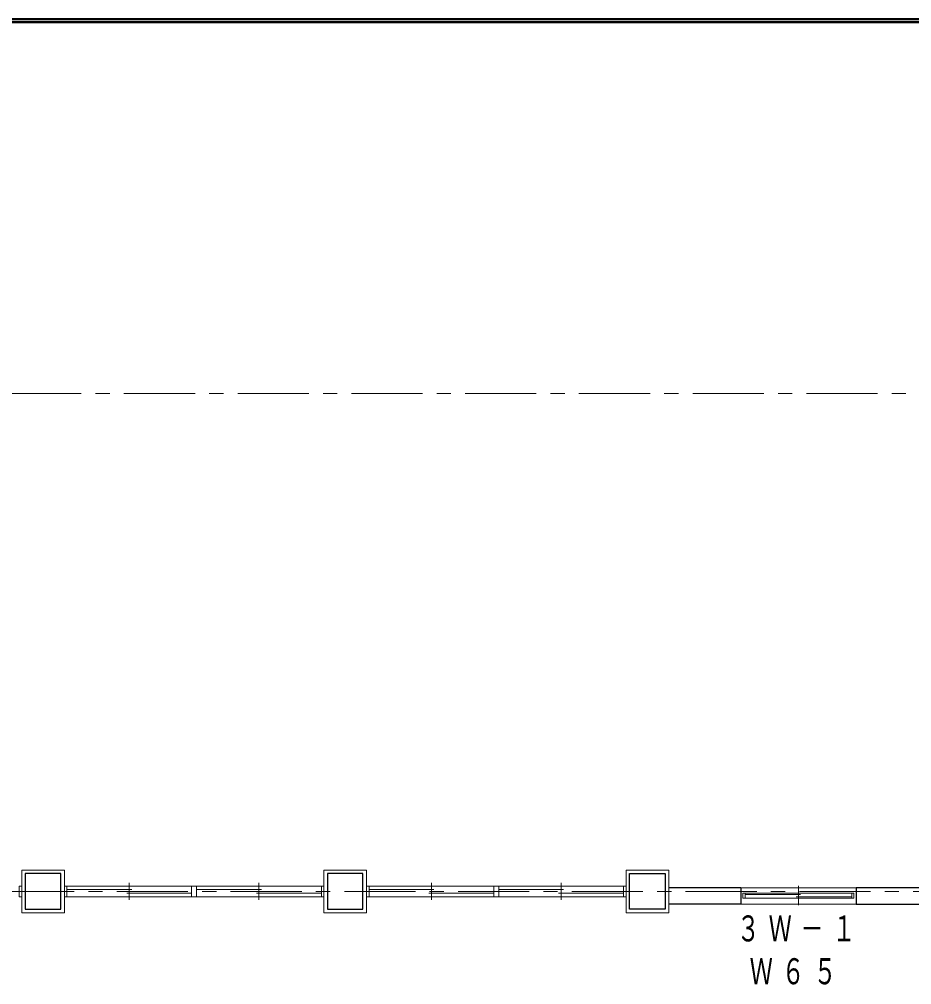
# Model space of a CAD drawing. Units: millimetres at full size, sheet at 1:200; details may follow other scales. Extents: x -55340 to 55340, y -38040 to 38040.
# Drawn here: x -13762 to -1210, y 24467 to 38040 of the extents above; entities that cross this region are included whole.
import ezdxf

# ---------------------------------------------------------------- set-up
doc = ezdxf.new("R2010")
doc.units = ezdxf.units.MM
doc.header["$LTSCALE"] = 200
doc.linetypes.add('CHAIN1', pattern=[8, 5, -1, 1, -1])
for name, color, linetype, lineweight in [('0-0_補助線', 4, 'Continuous', 9), ('0-1_通り芯', 3, 'Continuous', 18), ('0-5_建具(ｻｯｼ)', 4, 'Continuous', 9), ('2-0_補助線', 2, 'Continuous', 25), ('2-2_躯体', 2, 'Continuous', 25), ('2-5_建具(ｻｯｼ)', 2, 'Continuous', 25), ('F-0_F-0ﾚｲﾔ', 5, 'Continuous', 50)]:
    doc.layers.add(name, color=color, linetype=linetype, lineweight=lineweight)
doc.styles.add('ＭＳ ゴシック', font='')
doc.styles.get('ＭＳ ゴシック').set_extended_font_data('MS Gothic')

msp = doc.modelspace()

# ---------------------------------------------------------------- linework, layer by layer
at = {"layer": '0-0_補助線', "color": 3, "lineweight": 18}
for p, q in [((-5228.5, 26078.6), (-4628.5, 26078.6)), ((-5228.5, 25478.6), (-5228.5, 26078.6)), ((-4628.5, 25478.6), (-4628.5, 26078.6)), ((-13093.5, 25804.3), (-12181, 25804.3)), ((-12216, 25660.7), (-12216, 25896.5)), ((-11268.5, 25703.6), (-11268.5, 25853.6)), ((-11268.5, 25804.3), (-10356, 25804.3)), ((-10391, 25660.7), (-10391, 25896.5)), ((-8843.5, 25853.6), (-8878.5, 25853.6)), ((-8843.5, 25703.6), (-8843.5, 25853.6)), ((-8843.5, 25804.3), (-7931, 25804.3)), ((-7966, 25660.7), (-7966, 25896.5)), ((-7018.5, 25703.6), (-7018.5, 25853.6)), ((-7018.5, 25804.3), (-6106, 25804.3)), ((-6141, 25660.7), (-6141, 25896.5)), ((-2803.5, 25855.2), (-2803.5, 25585.9)), ((-13763.5, 25703.6), (-13728.5, 25703.6)), ((-13093.5, 25703.6), (-13128.5, 25703.6)), ((-12251, 25752.9), (-11338.5, 25752.9)), ((-11338.5, 25703.6), (-11268.5, 25703.6)), ((-10426, 25752.9), (-9513.5, 25752.9)), ((-9513.5, 25703.6), (-9478.5, 25703.6)), ((-8843.5, 25703.6), (-8878.5, 25703.6)), ((-8001, 25752.9), (-7088.5, 25752.9)), ((-7088.5, 25703.6), (-7018.5, 25703.6)), ((-6176, 25752.9), (-5263.5, 25752.9)), ((-5263.5, 25703.6), (-5228.5, 25703.6)), ((-2773, 25733.6), (-3553.5, 25733.6)), ((-2053.5, 25703.6), (-2833.3, 25703.6)), ((-13128.5, 25478.6), (-13728.5, 25478.6)), ((-4628.5, 25478.6), (-5228.5, 25478.6))]:
    msp.add_line(p, q, dxfattribs=at)
at = {"layer": '0-0_補助線', "color": 2, "lineweight": 25}
msp.add_line((-3613.5, 25828.6), (-4628.5, 25828.6), dxfattribs=at)
at = {"layer": '0-0_補助線'}
for p, q in [((-3613.5, 25828.6), (-1993.5, 25828.6)), ((-3613.5, 25598.6), (-1993.5, 25598.6))]:
    msp.add_line(p, q, dxfattribs=at)
at = {"layer": '0-0_補助線', "color": 7, "lineweight": 18}
for p, q in [((-2023.5, 25683.6), (-3583.5, 25683.6)), ((-3553.5, 25753.6), (-3553.5, 25683.6)), ((-2053.5, 25753.6), (-2053.5, 25683.6)), ((-2023.5, 25753.6), (-2023.5, 25683.6))]:
    msp.add_line(p, q, dxfattribs=at)
at = {"layer": '0-0_補助線', "color": 3, "lineweight": 18}
for points in [[(-13728.5, 25478.6), (-13728.5, 26078.6), (-13128.5, 26078.6), (-13128.5, 25478.6)], [(-13763.5, 25703.6), (-13763.5, 25853.6), (-13728.5, 25853.6)], [(-13093.5, 25703.6), (-13093.5, 25853.6), (-13128.5, 25853.6)], [(-11338.5, 25703.6), (-11338.5, 25853.6), (-11268.5, 25853.6)], [(-9513.5, 25703.6), (-9513.5, 25853.6), (-9478.5, 25853.6)], [(-7088.5, 25703.6), (-7088.5, 25853.6), (-7018.5, 25853.6)], [(-5263.5, 25703.6), (-5263.5, 25853.6), (-5228.5, 25853.6)]]:
    msp.add_lwpolyline(points, dxfattribs=at)
msp.add_lwpolyline([(-8878.5, 25478.6), (-9478.5, 25478.6), (-9478.5, 26078.6), (-8878.5, 26078.6)], close=True, dxfattribs=at)
at = {"layer": '0-0_補助線', "color": 2, "lineweight": 25}
for points in [[(-3613.5, 25828.6), (-3613.5, 25598.6), (-4628.5, 25598.6)], [(-978.5, 25828.6), (-1993.5, 25828.6), (-1993.5, 25598.6), (-978.5, 25598.6)]]:
    msp.add_lwpolyline(points, dxfattribs=at)
at = {"layer": '0-0_補助線', "color": 7, "lineweight": 18}
msp.add_lwpolyline([(-2023.5, 25753.6), (-3583.5, 25753.6), (-3583.5, 25683.6)], dxfattribs=at)
at = {"layer": '0-1_通り芯', "color": 4, "linetype": 'CHAIN1', "lineweight": 9}
for p, q in [((39909.7, 32778.6), (-43658.8, 32778.6)), ((41409.7, 25778.6), (-45158.8, 25778.6))]:
    msp.add_line(p, q, dxfattribs=at)
at = {"layer": '0-5_建具(ｻｯｼ)'}
for p, q in [((-13093.5, 25853.6), (-9513.5, 25853.6)), ((-8843.5, 25853.6), (-5263.5, 25853.6)), ((-9513.5, 25703.6), (-13093.5, 25703.6)), ((-5263.5, 25703.6), (-8843.5, 25703.6))]:
    msp.add_line(p, q, dxfattribs=at)
at = {"layer": '2-2_躯体'}
for p, q in [((-13678.5, 26028.6), (-13678.5, 25528.6)), ((-13178.5, 26028.6), (-13678.5, 26028.6))]:
    msp.add_line(p, q, dxfattribs=at)
for points in [[(-13678.5, 25528.6), (-13178.5, 25528.6), (-13178.5, 26028.6)], [(-4678.5, 25528.6), (-5178.5, 25528.6), (-5178.5, 26028.6)], [(-5178.5, 26028.6), (-4678.5, 26028.6), (-4678.5, 25528.6)]]:
    msp.add_lwpolyline(points, dxfattribs=at)
msp.add_lwpolyline([(-9428.5, 25528.6), (-8928.5, 25528.6), (-8928.5, 26028.6), (-9428.5, 26028.6)], close=True, dxfattribs=at)
at = {"layer": '2-5_建具(ｻｯｼ)'}
msp.add_line((-4678.5, 26028.6), (-4678.5, 25778.6), dxfattribs=at)
at = {"layer": 'F-0_F-0ﾚｲﾔ'}
for p, q in [((-55340, 38040), (55340, 38040)), ((-55300, 38000), (55300, 38000))]:
    msp.add_line(p, q, dxfattribs=at)

# ---------------------------------------------------------------- texts
at = {"layer": '2-0_補助線', "char_height": 366.6, "attachment_point": 7, "style": 'ＭＳ ゴシック'}
for s, insert in [('\\T1.38;\\W0.65;３Ｗ－１', (-3670.5, 25068.5)), ('\\T1.38;\\W0.65;Ｗ６５', (-3488.6, 24466.6))]:
    msp.add_mtext(s, dxfattribs=dict(at, insert=insert))

doc.saveas('drawing.dxf')
